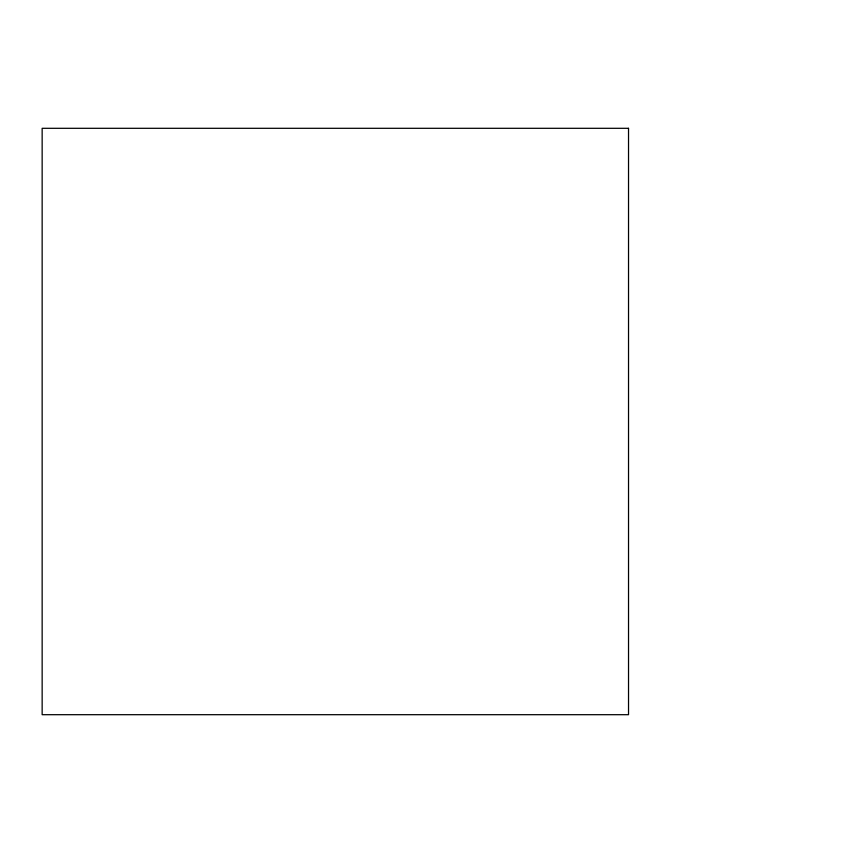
<?xml version="1.0" encoding="UTF-8"?>
<svg xmlns="http://www.w3.org/2000/svg" width="843" height="843" viewBox="0 0 843 843"><rect width="100%" height="100%" fill="white"/><g stroke="black" fill="none" stroke-linecap="round" stroke-linejoin="round"><path stroke-width="1.26" d="M628.53 128.305L42.15 128.305L42.15 714.695L628.53 714.695L628.53 128.305"/></g></svg>
